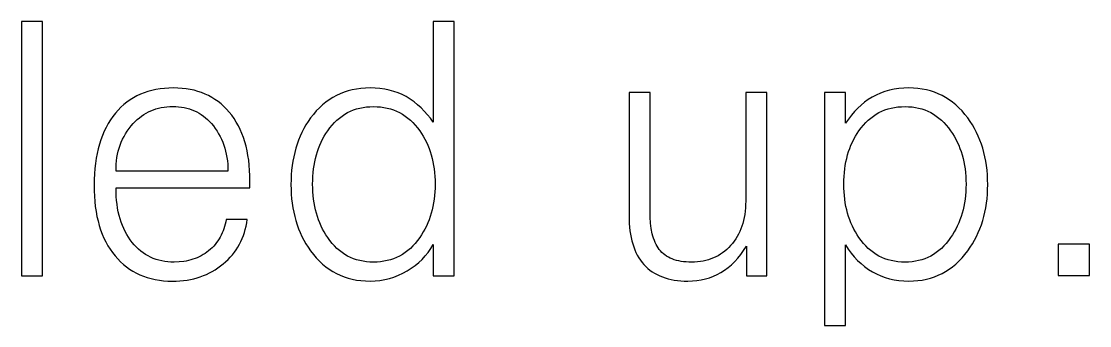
# Model space of a CAD drawing. Header units: millimetres. Extents: x 17 to 658, y 14 to 591.
# Drawn here: x 546.3 to 630.4, y 506.5 to 530.4 of the extents above; entities that cross this region are included whole.
import ezdxf

# ---------------------------------------------------------------- set-up
doc = ezdxf.new("R2010")
doc.units = ezdxf.units.MM

msp = doc.modelspace()

# ---------------------------------------------------------------- linework, layer by layer
at = {"flags": 128}
for points in [[(546.261743, 510.364724), (547.91486, 510.364724), (547.91486, 530.364724), (546.261743, 530.364724), (546.261743, 510.364724)], [(580.326784, 530.364724), (578.673668, 530.364724), (578.673668, 522.451445), (578.456865, 522.749548), (578.226513, 523.034101), (577.982611, 523.305104), (577.725158, 523.562556), (577.454155, 523.806459), (577.169603, 524.036811), (576.8715, 524.253613), (576.559846, 524.456865), (576.242689, 524.615656), (575.914521, 524.753275), (575.575344, 524.869721), (575.225158, 524.964995), (574.863962, 525.039098), (574.491757, 525.092028), (574.108542, 525.123786), (573.714318, 525.134372), (573.349841, 525.125162), (572.99489, 525.097533), (572.649468, 525.051483), (572.313573, 524.987014), (571.987205, 524.904126), (571.670365, 524.802817), (571.363052, 524.683089), (571.065266, 524.544941), (570.777009, 524.388374), (570.498278, 524.213386), (570.229075, 524.019979), (569.969399, 523.808153), (569.719251, 523.577906), (569.47863, 523.32924), (569.247537, 523.062154), (569.025971, 522.776649), (568.838916, 522.505328), (568.663928, 522.226598), (568.501009, 521.940457), (568.350158, 521.646906), (568.211375, 521.345945), (568.08466, 521.037573), (567.970013, 520.721792), (567.867435, 520.3986), (567.776924, 520.067998), (567.698481, 519.729985), (567.632107, 519.384563), (567.5778, 519.03173), (567.535562, 518.671487), (567.505392, 518.303834), (567.48729, 517.92877), (567.481256, 517.546296), (567.48729, 517.167104), (567.505392, 516.795111), (567.535562, 516.430316), (567.5778, 516.072719), (567.632107, 515.722321), (567.698481, 515.379121), (567.776924, 515.04312), (567.867435, 514.714318), (567.970013, 514.392714), (568.08466, 514.078308), (568.211375, 513.771102), (568.350158, 513.471093), (568.501009, 513.178283), (568.663928, 512.892672), (568.838916, 512.614259), (569.025971, 512.343044), (569.247537, 512.054257), (569.47863, 511.784101), (569.719251, 511.532577), (569.969399, 511.299684), (570.229075, 511.085422), (570.498278, 510.889792), (570.777009, 510.712794), (571.065266, 510.554426), (571.363052, 510.414691), (571.670365, 510.293586), (571.987205, 510.191113), (572.313573, 510.107272), (572.649468, 510.042062), (572.99489, 509.995483), (573.349841, 509.967536), (573.714318, 509.95822), (574.103884, 509.970924), (574.486676, 510.009033), (574.862692, 510.07255), (575.231933, 510.161472), (575.594399, 510.275802), (575.95009, 510.415537), (576.299006, 510.58068), (576.641147, 510.771229), (576.957458, 510.969399), (577.255985, 511.184508), (577.536727, 511.416554), (577.799684, 511.665537), (578.044857, 511.931459), (578.272245, 512.214318), (578.481848, 512.514115), (578.673668, 512.830849), (578.673668, 510.364724), (580.326784, 510.364724), (580.326784, 530.364724)], [(553.714318, 517.275294), (564.256323, 517.275294), (564.256323, 517.817299), (564.249972, 518.244975), (564.230917, 518.660795), (564.199159, 519.064758), (564.154697, 519.456865), (564.097533, 519.837116), (564.027665, 520.20551), (563.945094, 520.562048), (563.849819, 520.90673), (563.741842, 521.239555), (563.621161, 521.560524), (563.487777, 521.869636), (563.341689, 522.166893), (563.182899, 522.452292), (563.011405, 522.725836), (562.827208, 522.987523), (562.630307, 523.237353), (562.422609, 523.46707), (562.206019, 523.681967), (561.980536, 523.882043), (561.746161, 524.067299), (561.502894, 524.237734), (561.250734, 524.393349), (560.989682, 524.534144), (560.719738, 524.660117), (560.440902, 524.771271), (560.153173, 524.867604), (559.856552, 524.949116), (559.551039, 525.015808), (559.236633, 525.06768), (558.913336, 525.104731), (558.581146, 525.126962), (558.240063, 525.134372), (557.879185, 525.126644), (557.528258, 525.103461), (557.187281, 525.064822), (556.856256, 525.010727), (556.535181, 524.941177), (556.224057, 524.856171), (555.922884, 524.755709), (555.631662, 524.639792), (555.350391, 524.508419), (555.079071, 524.361591), (554.817701, 524.199307), (554.566283, 524.021567), (554.324815, 523.828372), (554.093298, 523.619721), (553.871732, 523.395615), (553.660117, 523.156052), (553.456654, 522.895742), (553.266317, 522.622939), (553.089106, 522.337645), (552.925023, 522.03986), (552.774066, 521.729583), (552.636235, 521.406815), (552.511532, 521.071555), (552.399955, 520.723803), (552.301505, 520.36356), (552.216181, 519.990825), (552.143984, 519.605599), (552.084914, 519.207882), (552.038971, 518.797672), (552.006154, 518.374972), (551.986464, 517.93978), (551.979901, 517.492096), (551.986358, 517.054363), (552.005731, 516.628698), (552.038018, 516.215101), (552.08322, 515.813573), (552.141338, 515.424112), (552.21237, 515.04672), (552.296317, 514.681395), (552.39318, 514.328139), (552.502957, 513.986951), (552.625649, 513.657831), (552.761256, 513.340779), (552.909779, 513.035795), (553.071216, 512.742879), (553.245568, 512.462031), (553.432835, 512.193252), (553.633017, 511.93654), (553.84442, 511.696978), (554.065351, 511.472871), (554.295809, 511.264221), (554.535795, 511.071025), (554.785308, 510.893286), (555.044348, 510.731002), (555.312916, 510.584173), (555.591012, 510.4528), (555.878635, 510.336883), (556.175785, 510.236422), (556.482462, 510.151416), (556.798668, 510.081865), (557.1244, 510.027771), (557.45966, 509.989132), (557.804448, 509.965948), (558.158762, 509.95822), (558.453795, 509.963513), (558.742689, 509.979393), (559.025442, 510.005858), (559.302055, 510.042909), (559.572529, 510.090546), (559.836862, 510.148769), (560.095056, 510.217578), (560.347109, 510.296974), (560.593023, 510.386955), (560.832797, 510.487523), (561.066431, 510.598676), (561.293925, 510.720416), (561.515279, 510.852741), (561.730493, 510.995653), (561.939568, 511.14915), (562.142502, 511.313234), (562.340461, 511.482505), (562.527834, 511.658339), (562.704621, 511.840737), (562.870822, 512.029697), (563.026437, 512.225222), (563.171466, 512.427309), (563.305908, 512.63596), (563.429765, 512.851174), (563.543036, 513.072952), (563.64572, 513.301293), (563.737819, 513.536197), (563.819332, 513.777665), (563.890258, 514.025696), (563.950598, 514.28029), (564.000353, 514.541448), (564.039521, 514.809169), (562.386405, 514.809169), (562.352423, 514.618514), (562.311456, 514.432729), (562.263501, 514.251814), (562.208559, 514.075768), (562.146631, 513.904592), (562.077716, 513.738285), (562.001814, 513.576848), (561.918925, 513.42028), (561.82905, 513.268582), (561.732187, 513.121754), (561.628338, 512.979795), (561.517502, 512.842706), (561.39968, 512.710486), (561.27487, 512.583136), (561.143074, 512.460655), (561.004291, 512.343044), (560.863496, 512.234749), (560.718891, 512.133441), (560.570475, 512.039119), (560.418248, 511.951784), (560.262209, 511.871436), (560.10236, 511.798075), (559.9387, 511.7317), (559.771229, 511.672313), (559.599946, 511.619912), (559.424853, 511.574498), (559.245949, 511.53607), (559.063234, 511.50463), (558.686371, 511.462709), (558.294264, 511.448735), (558.039987, 511.454769), (557.792062, 511.472871), (557.550488, 511.503042), (557.315266, 511.54528), (557.086396, 511.599586), (556.863878, 511.665961), (556.647711, 511.744404), (556.437895, 511.834914), (556.234431, 511.937493), (556.037319, 512.05214), (555.846559, 512.178855), (555.66215, 512.317638), (555.484093, 512.468489), (555.312387, 512.631408), (555.147033, 512.806395), (554.988031, 512.993451), (554.833792, 513.194374), (554.689504, 513.404189), (554.555167, 513.622897), (554.430781, 513.850497), (554.316346, 514.086989), (554.211862, 514.332374), (554.117329, 514.58665), (554.032746, 514.849819), (553.958115, 515.121881), (553.893434, 515.402834), (553.838704, 515.69268), (553.793925, 515.991418), (553.759097, 516.299049), (553.73422, 516.615571), (553.719293, 516.940986), (553.714318, 517.275294)], [(604.93383, 524.782069), (603.280714, 524.782069), (603.280714, 516.245483), (603.276056, 515.974586), (603.262082, 515.710676), (603.238793, 515.453753), (603.206188, 515.203817), (603.164267, 514.960867), (603.113031, 514.724904), (603.052479, 514.495928), (602.982611, 514.273939), (602.903427, 514.058936), (602.814928, 513.85092), (602.717113, 513.649891), (602.609982, 513.455849), (602.493535, 513.268794), (602.367773, 513.088725), (602.232695, 512.915643), (602.088302, 512.749548), (601.93978, 512.592028), (601.785541, 512.44467), (601.625586, 512.307475), (601.459914, 512.180443), (601.288526, 512.063573), (601.111422, 511.956865), (600.928601, 511.860321), (600.740063, 511.773939), (600.545809, 511.697719), (600.345839, 511.631662), (600.140152, 511.575768), (599.928749, 511.530036), (599.711629, 511.494467), (599.488793, 511.469061), (599.26024, 511.453817), (599.025971, 511.448735), (598.806417, 511.452652), (598.594907, 511.464403), (598.391444, 511.483987), (598.196025, 511.511405), (598.008652, 511.546656), (597.829325, 511.589741), (597.658043, 511.64066), (597.494806, 511.699413), (597.339614, 511.765999), (597.192468, 511.840419), (597.053368, 511.922672), (596.922313, 512.01276), (596.799303, 512.110681), (596.684338, 512.216435), (596.577419, 512.330023), (596.478546, 512.451445), (596.38994, 512.574455), (596.307052, 512.706357), (596.229879, 512.847152), (596.158424, 512.996838), (596.092684, 513.155417), (596.032661, 513.322888), (595.978355, 513.499252), (595.929765, 513.684508), (595.849735, 514.081696), (595.79257, 514.514453), (595.758271, 514.98278), (595.746838, 515.486676), (595.746838, 524.782069), (594.093722, 524.782069), (594.093722, 515.080172), (594.098274, 514.773071), (594.11193, 514.475073), (594.13469, 514.18618), (594.166554, 513.906391), (594.207522, 513.635706), (594.257594, 513.374125), (594.31677, 513.121648), (594.38505, 512.878275), (594.462434, 512.644005), (594.548922, 512.41884), (594.644514, 512.202779), (594.74921, 511.995822), (594.86301, 511.797969), (594.985914, 511.60922), (595.117921, 511.429575), (595.259033, 511.259033), (595.412319, 511.101513), (595.574074, 510.954155), (595.744298, 510.81696), (595.92299, 510.689928), (596.110151, 510.573058), (596.305781, 510.46635), (596.50988, 510.369806), (596.722448, 510.283424), (596.943485, 510.207204), (597.17299, 510.141147), (597.410964, 510.085253), (597.657407, 510.039521), (597.912319, 510.003952), (598.1757, 509.978546), (598.44755, 509.963302), (598.727868, 509.95822), (599.08864, 509.968806), (599.43925, 510.000565), (599.779697, 510.053495), (600.109982, 510.127597), (600.430104, 510.222871), (600.740063, 510.339318), (601.03986, 510.476937), (601.329494, 510.635727), (601.615741, 510.816113), (601.891825, 511.018519), (602.157746, 511.242943), (602.413505, 511.489386), (602.659101, 511.757848), (602.894535, 512.048329), (603.119806, 512.360829), (603.334914, 512.695348), (603.334914, 510.364724), (604.93383, 510.364724), (604.93383, 524.782069)], [(609.486676, 506.462285), (611.139792, 506.462285), (611.139792, 512.803749), (611.356594, 512.468383), (611.586947, 512.153342), (611.830849, 511.858627), (612.088302, 511.584237), (612.359304, 511.330172), (612.643857, 511.096432), (612.94196, 510.883017), (613.253613, 510.689928), (613.577123, 510.518434), (613.910795, 510.369806), (614.25463, 510.244044), (614.608627, 510.141147), (614.972787, 510.061117), (615.347109, 510.003952), (615.731594, 509.969653), (616.126242, 509.95822), (616.484156, 509.967536), (616.832966, 509.995483), (617.172672, 510.042062), (617.503275, 510.107272), (617.824773, 510.191113), (618.137167, 510.293586), (618.440457, 510.414691), (618.734643, 510.554426), (619.019725, 510.712794), (619.295703, 510.889792), (619.562578, 511.085422), (619.820348, 511.299684), (620.069014, 511.532577), (620.308576, 511.784101), (620.539034, 512.054257), (620.760388, 512.343044), (620.950725, 512.614259), (621.128783, 512.892672), (621.29456, 513.178283), (621.448058, 513.471093), (621.589276, 513.771102), (621.718214, 514.078308), (621.834872, 514.392714), (621.93925, 514.714318), (622.031349, 515.04312), (622.111168, 515.379121), (622.178707, 515.722321), (622.233966, 516.072719), (622.276945, 516.430316), (622.307645, 516.795111), (622.326064, 517.167104), (622.332204, 517.546296), (622.326064, 517.92877), (622.307645, 518.303834), (622.276945, 518.671487), (622.233966, 519.03173), (622.178707, 519.384563), (622.111168, 519.729985), (622.031349, 520.067998), (621.93925, 520.3986), (621.834872, 520.721792), (621.718214, 521.037573), (621.589276, 521.345945), (621.448058, 521.646906), (621.29456, 521.940457), (621.128783, 522.226598), (620.950725, 522.505328), (620.760388, 522.776649), (620.539034, 523.062154), (620.308576, 523.32924), (620.069014, 523.577906), (619.820348, 523.808153), (619.562578, 524.019979), (619.295703, 524.213386), (619.019725, 524.388374), (618.734643, 524.544941), (618.440457, 524.683089), (618.137167, 524.802817), (617.824773, 524.904126), (617.503275, 524.987014), (617.172672, 525.051483), (616.832966, 525.097533), (616.484156, 525.125162), (616.126242, 525.134372), (615.731171, 525.122939), (615.345416, 525.08864), (614.968976, 525.031476), (614.601852, 524.951445), (614.244044, 524.848549), (613.895551, 524.722787), (613.556374, 524.574159), (613.226513, 524.402665), (612.92714, 524.216774), (612.638776, 524.011405), (612.361422, 523.786557), (612.095077, 523.542231), (611.839741, 523.278427), (611.595416, 522.995145), (611.362099, 522.692384), (611.139792, 522.370145), (611.139792, 524.782069), (609.486676, 524.782069), (609.486676, 506.462285)], [(553.714318, 518.603207), (553.716435, 518.878232), (553.729562, 519.147753), (553.753698, 519.411769), (553.788844, 519.67028), (553.834999, 519.923286), (553.892164, 520.170788), (553.960338, 520.412785), (554.039521, 520.649277), (554.129714, 520.880265), (554.230917, 521.105748), (554.343129, 521.325725), (554.46635, 521.540199), (554.600582, 521.749167), (554.745822, 521.952631), (554.902072, 522.15059), (555.069332, 522.343044), (555.224417, 522.503846), (555.384796, 522.654274), (555.550467, 522.794327), (555.721432, 522.924006), (555.897689, 523.043311), (556.07924, 523.152241), (556.266084, 523.250797), (556.45822, 523.338979), (556.65565, 523.416787), (556.858373, 523.48422), (557.066389, 523.541279), (557.279697, 523.587963), (557.498299, 523.624273), (557.722194, 523.650209), (557.951382, 523.66577), (558.185863, 523.670958), (558.41685, 523.66577), (558.642333, 523.650209), (558.862311, 523.624273), (559.076784, 523.587963), (559.285753, 523.541279), (559.489216, 523.48422), (559.687175, 523.416787), (559.87963, 523.338979), (560.066579, 523.250797), (560.248024, 523.152241), (560.423964, 523.043311), (560.594399, 522.924006), (560.75933, 522.794327), (560.918756, 522.654274), (561.072677, 522.503846), (561.221093, 522.343044), (561.378613, 522.15059), (561.525971, 521.952631), (561.663166, 521.749167), (561.790199, 521.540199), (561.907069, 521.325725), (562.013776, 521.105748), (562.110321, 520.880265), (562.196703, 520.649277), (562.272922, 520.412785), (562.338979, 520.170788), (562.394874, 519.923286), (562.440605, 519.67028), (562.476174, 519.411769), (562.501581, 519.147753), (562.516825, 518.878232), (562.521906, 518.603207), (553.714318, 518.603207)], [(573.985321, 523.670958), (574.266274, 523.663547), (574.540029, 523.641317), (574.806586, 523.604265), (575.065944, 523.552394), (575.318104, 523.485702), (575.563065, 523.404189), (575.800827, 523.307856), (576.031391, 523.196703), (576.254757, 523.070729), (576.470924, 522.929935), (576.679892, 522.77432), (576.881662, 522.603884), (577.076234, 522.418629), (577.263607, 522.218552), (577.443781, 522.003656), (577.616757, 521.773939), (577.764432, 521.557454), (577.90258, 521.334829), (578.031201, 521.106065), (578.150294, 520.871161), (578.259859, 520.630117), (578.359897, 520.382932), (578.450408, 520.129608), (578.531391, 519.870145), (578.602847, 519.604541), (578.664775, 519.332797), (578.717176, 519.054913), (578.76005, 518.77089), (578.793396, 518.480726), (578.817214, 518.184423), (578.831505, 517.88198), (578.836269, 517.573397), (578.831505, 517.267989), (578.817214, 516.968298), (578.793396, 516.674324), (578.76005, 516.386066), (578.717176, 516.103524), (578.664775, 515.826699), (578.602847, 515.555591), (578.531391, 515.290199), (578.450408, 515.030523), (578.359897, 514.776564), (578.259859, 514.528321), (578.150294, 514.285795), (578.031201, 514.048985), (577.90258, 513.817892), (577.764432, 513.592515), (577.616757, 513.372855), (577.443781, 513.139856), (577.263607, 512.921889), (577.076234, 512.718955), (576.881662, 512.531052), (576.679892, 512.358182), (576.470924, 512.200344), (576.254757, 512.057539), (576.031391, 511.929765), (575.800827, 511.817024), (575.563065, 511.719315), (575.318104, 511.636638), (575.065944, 511.568993), (574.806586, 511.51638), (574.540029, 511.4788), (574.266274, 511.456251), (573.985321, 511.448735), (573.704473, 511.456251), (573.431035, 511.4788), (573.165008, 511.51638), (572.906391, 511.568993), (572.655184, 511.636638), (572.411388, 511.719315), (572.175001, 511.817024), (571.946025, 511.929765), (571.724459, 512.057539), (571.510304, 512.200344), (571.303558, 512.358182), (571.104223, 512.531052), (570.912298, 512.718955), (570.727783, 512.921889), (570.550679, 513.139856), (570.380985, 513.372855), (570.236591, 513.592515), (570.101513, 513.817892), (569.975751, 514.048985), (569.859304, 514.285795), (569.752174, 514.528321), (569.654359, 514.776564), (569.565859, 515.030523), (569.486676, 515.290199), (569.416808, 515.555591), (569.356256, 515.826699), (569.305019, 516.103524), (569.263098, 516.386066), (569.230493, 516.674324), (569.207204, 516.968298), (569.193231, 517.267989), (569.188573, 517.573397), (569.193231, 517.88198), (569.207204, 518.184423), (569.230493, 518.480726), (569.263098, 518.77089), (569.305019, 519.054913), (569.356256, 519.332797), (569.416808, 519.604541), (569.486676, 519.870145), (569.565859, 520.129608), (569.654359, 520.382932), (569.752174, 520.630117), (569.859304, 520.871161), (569.975751, 521.106065), (570.101513, 521.334829), (570.236591, 521.557454), (570.380985, 521.773939), (570.550679, 522.003656), (570.727783, 522.218552), (570.912298, 522.418629), (571.104223, 522.603884), (571.303558, 522.77432), (571.510304, 522.929935), (571.724459, 523.070729), (571.946025, 523.196703), (572.175001, 523.307856), (572.411388, 523.404189), (572.655184, 523.485702), (572.906391, 523.552394), (573.165008, 523.604265), (573.431035, 523.641317), (573.704473, 523.663547), (573.985321, 523.670958)], [(615.828139, 523.670958), (616.105705, 523.663547), (616.376073, 523.641317), (616.639242, 523.604265), (616.895212, 523.552394), (617.143984, 523.485702), (617.385558, 523.404189), (617.619933, 523.307856), (617.847109, 523.196703), (618.067087, 523.070729), (618.279867, 522.929935), (618.485448, 522.77432), (618.68383, 522.603884), (618.875014, 522.418629), (619.059, 522.218552), (619.235786, 522.003656), (619.405375, 521.773939), (619.55305, 521.557454), (619.691198, 521.334829), (619.819818, 521.106065), (619.938911, 520.871161), (620.048477, 520.630117), (620.148515, 520.382932), (620.239026, 520.129608), (620.320009, 519.870145), (620.391465, 519.604541), (620.453393, 519.332797), (620.505794, 519.054913), (620.548668, 518.77089), (620.582014, 518.480726), (620.605832, 518.184423), (620.620123, 517.88198), (620.624887, 517.573397), (620.620123, 517.267989), (620.605832, 516.968298), (620.582014, 516.674324), (620.548668, 516.386066), (620.505794, 516.103524), (620.453393, 515.826699), (620.391465, 515.555591), (620.320009, 515.290199), (620.239026, 515.030523), (620.148515, 514.776564), (620.048477, 514.528321), (619.938911, 514.285795), (619.819818, 514.048985), (619.691198, 513.817892), (619.55305, 513.592515), (619.405375, 513.372855), (619.235786, 513.139856), (619.059, 512.921889), (618.875014, 512.718955), (618.68383, 512.531052), (618.485448, 512.358182), (618.279867, 512.200344), (618.067087, 512.057539), (617.847109, 511.929765), (617.619933, 511.817024), (617.385558, 511.719315), (617.143984, 511.636638), (616.895212, 511.568993), (616.639242, 511.51638), (616.376073, 511.4788), (616.105705, 511.456251), (615.828139, 511.448735), (615.54401, 511.456251), (615.267502, 511.4788), (614.998617, 511.51638), (614.737353, 511.568993), (614.483712, 511.636638), (614.237692, 511.719315), (613.999294, 511.817024), (613.768519, 511.929765), (613.545365, 512.057539), (613.329833, 512.200344), (613.121923, 512.358182), (612.921635, 512.531052), (612.728969, 512.718955), (612.543925, 512.921889), (612.366503, 513.139856), (612.196703, 513.372855), (612.052309, 513.592515), (611.917231, 513.817892), (611.791469, 514.048985), (611.675023, 514.285795), (611.567892, 514.528321), (611.470077, 514.776564), (611.381577, 515.030523), (611.302394, 515.290199), (611.232526, 515.555591), (611.171974, 515.826699), (611.120737, 516.103524), (611.078817, 516.386066), (611.046212, 516.674324), (611.022922, 516.968298), (611.008949, 517.267989), (611.004291, 517.573397), (611.008949, 517.88198), (611.022922, 518.184423), (611.046212, 518.480726), (611.078817, 518.77089), (611.120737, 519.054913), (611.171974, 519.332797), (611.232526, 519.604541), (611.302394, 519.870145), (611.381577, 520.129608), (611.470077, 520.382932), (611.567892, 520.630117), (611.675023, 520.871161), (611.791469, 521.106065), (611.917231, 521.334829), (612.052309, 521.557454), (612.196703, 521.773939), (612.366503, 522.003656), (612.543925, 522.218552), (612.728969, 522.418629), (612.921635, 522.603884), (613.121923, 522.77432), (613.329833, 522.929935), (613.545365, 523.070729), (613.768519, 523.196703), (613.999294, 523.307856), (614.237692, 523.404189), (614.483712, 523.485702), (614.737353, 523.552394), (614.998617, 523.604265), (615.267502, 523.641317), (615.54401, 523.663547), (615.828139, 523.670958)], [(627.88776, 510.391825), (630.353884, 510.391825), (630.353884, 512.857949), (627.88776, 512.857949), (627.88776, 510.391825)]]:
    msp.add_lwpolyline(points, dxfattribs=at)

doc.saveas('drawing.dxf')
